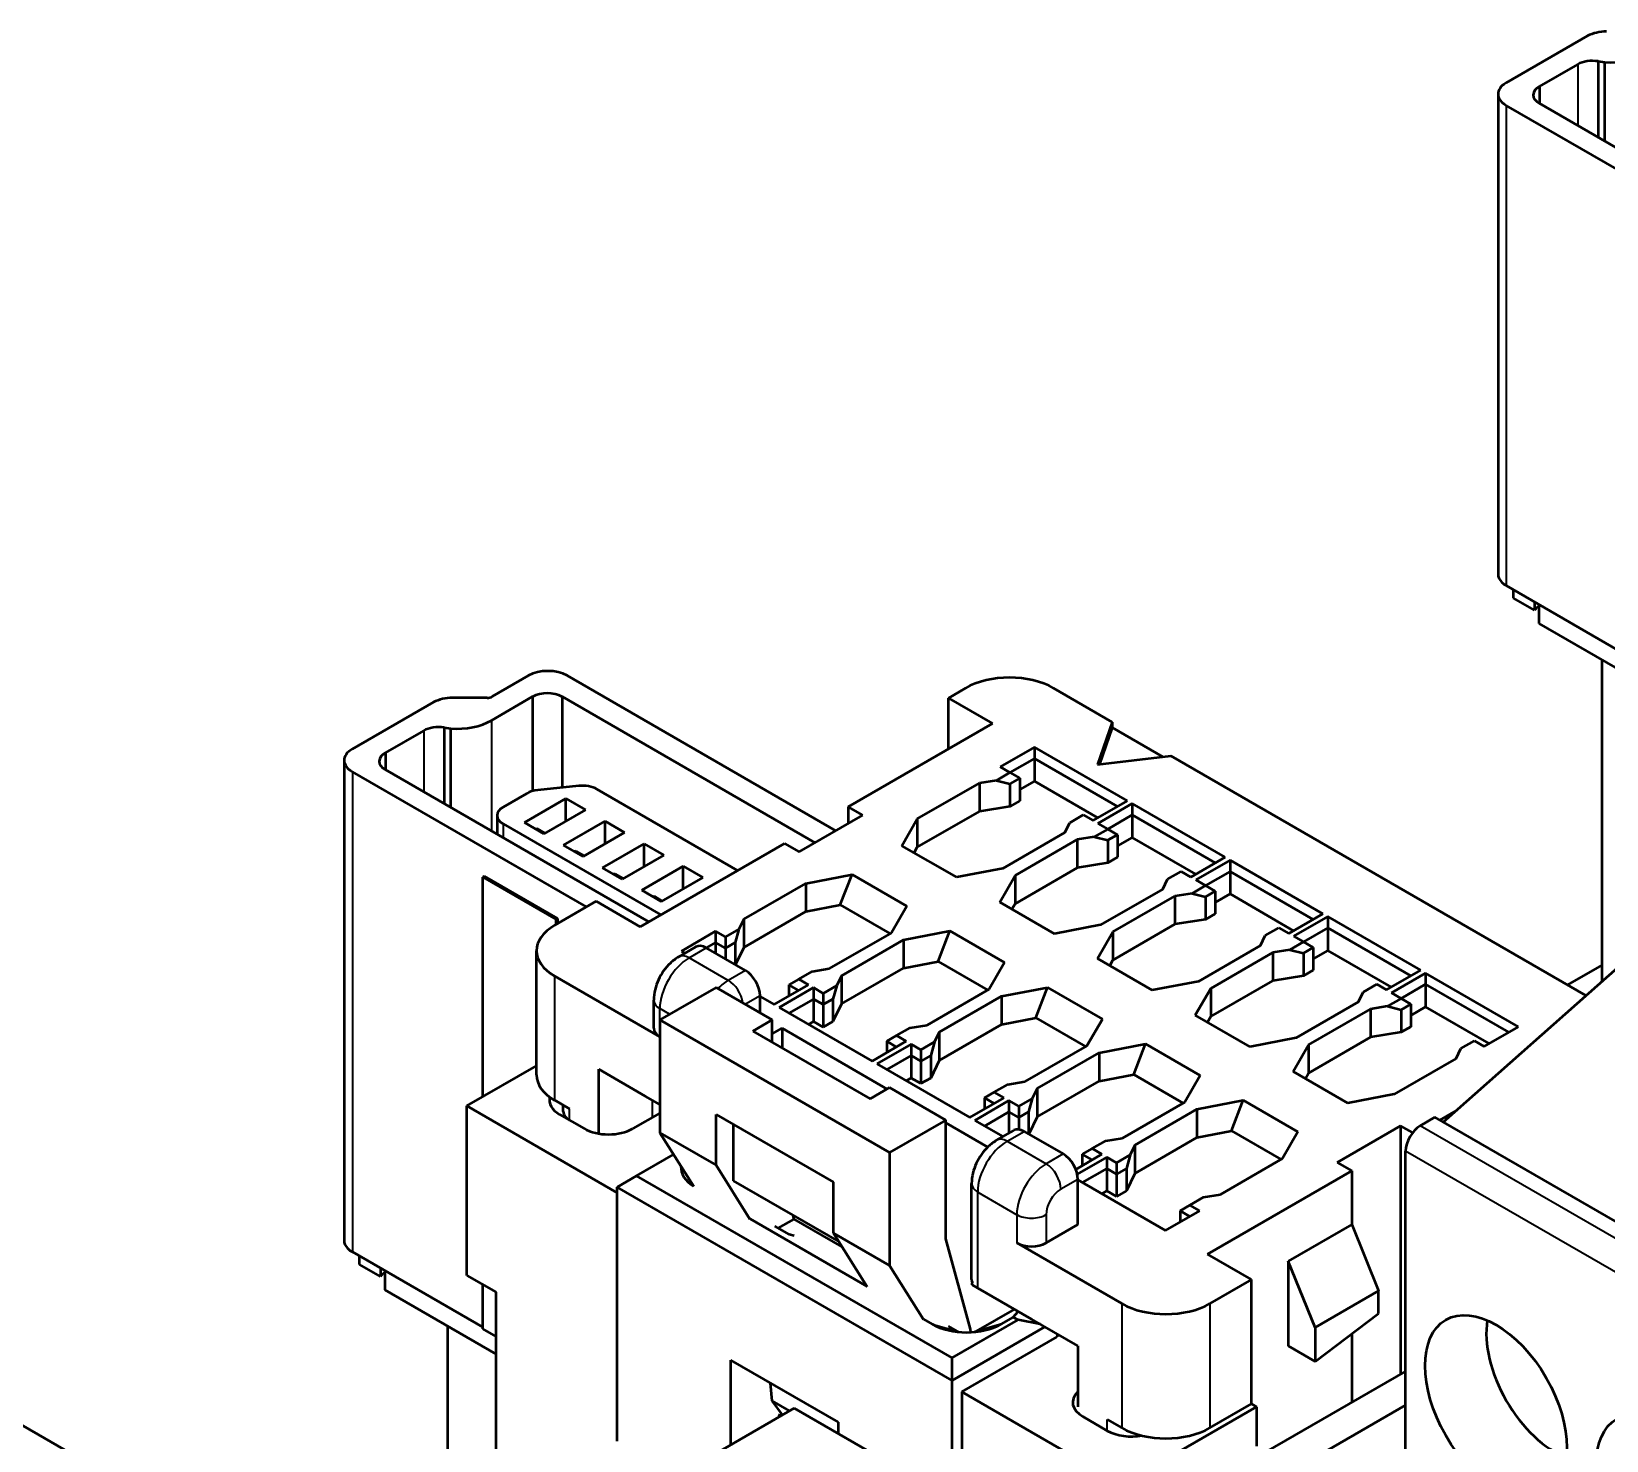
# Model space of a CAD drawing. Header units: millimetres. Extents: x 3100 to 5091, y 868 to 1900.
# Drawn here: x 4092.85 to 4115.63, y 1741.51 to 1761.89 of the extents above; entities that cross this region are included whole.
import ezdxf

# ---------------------------------------------------------------- set-up
doc = ezdxf.new("R2010")
doc.units = ezdxf.units.MM
doc.header["$LTSCALE"] = 1.8
doc.layers.add('외형선(ISO)', color=7, linetype='Continuous', lineweight=50)
doc.layers.add('좁은 외형선(ISO)', color=7, linetype='Continuous', lineweight=35)

msp = doc.modelspace()

# ---------------------------------------------------------------- linework, layer by layer
at = {"layer": '외형선(ISO)'}
for p, q in [((4114.175, 1761.143), (4115.353, 1761.823)), ((4115.506, 1761.455), (4115.506, 1760.357)), ((4115.506, 1761.455), (4115.599, 1761.444)), ((4114.66, 1761.092), (4115.211, 1761.411)), ((4115.599, 1761.444), (4115.599, 1760.303)), ((4114.66, 1761.092), (4114.66, 1760.845)), ((4114.059, 1760.981), (4114.059, 1754.039)), ((4117.565, 1758.862), (4114.178, 1760.817)), ((4118.466, 1758.648), (4114.655, 1760.848)), ((4114.178, 1753.873), (4116.066, 1752.783)), ((4114.282, 1753.693), (4114.282, 1753.813)), ((4114.587, 1753.517), (4114.282, 1753.693)), ((4114.587, 1753.637), (4114.587, 1753.517)), ((4114.647, 1753.603), (4114.647, 1753.326)), ((4114.647, 1753.326), (4116.257, 1752.397)), ((4115.557, 1752.801), (4115.557, 1748.146)), ((4100.037, 1752.572), (4099.512, 1752.269)), ((4100.599, 1752.572), (4104.483, 1750.329)), ((4106.357, 1752.391), (4106.11, 1752.248)), ((4107.63, 1752.391), (4108.478, 1751.901)), ((4097.488, 1751.509), (4098.665, 1752.189)), ((4099.441, 1752.251), (4098.939, 1752.252)), ((4099.503, 1751.924), (4100.097, 1752.268)), ((4100.097, 1752.268), (4100.097, 1750.902)), ((4100.525, 1752.268), (4100.525, 1750.954)), ((4100.525, 1752.268), (4104.183, 1750.156)), ((4106.11, 1751.513), (4106.11, 1752.248)), ((4106.11, 1752.248), (4106.746, 1751.881)), ((4108.478, 1751.901), (4108.266, 1751.289)), ((4108.478, 1751.901), (4108.478, 1751.82)), ((4097.972, 1751.458), (4098.523, 1751.776)), ((4098.818, 1751.82), (4098.818, 1750.722)), ((4098.818, 1751.82), (4098.911, 1751.809)), ((4098.911, 1751.809), (4098.911, 1750.668)), ((4104.66, 1750.676), (4106.746, 1751.881)), ((4108.478, 1751.82), (4108.296, 1751.292)), ((4109.209, 1751.398), (4108.478, 1751.82)), ((4097.972, 1751.458), (4097.972, 1751.211)), ((4107.354, 1751.538), (4106.859, 1751.252)), ((4108.698, 1750.762), (4107.354, 1751.538)), ((4107.354, 1751.538), (4107.354, 1751.375)), ((4097.372, 1751.346), (4097.372, 1744.404)), ((4101.779, 1749.013), (4097.967, 1751.213)), ((4106.859, 1751.252), (4107.001, 1751.17)), ((4107.354, 1751.375), (4107.001, 1751.17)), ((4107.354, 1751.375), (4107.354, 1751.048)), ((4108.556, 1750.681), (4107.354, 1751.375)), ((4108.266, 1751.289), (4109.327, 1751.411)), ((4109.327, 1751.411), (4115.33, 1747.945)), ((4100.877, 1749.227), (4097.491, 1751.182)), ((4100.766, 1750.978), (4100.172, 1750.917)), ((4105.661, 1750.499), (4106.559, 1751.017)), ((4106.804, 1751.057), (4106.559, 1751.017)), ((4106.559, 1751.017), (4106.559, 1750.609)), ((4107.001, 1751.17), (4106.804, 1751.057)), ((4106.804, 1751.057), (4107.001, 1751.007)), ((4107.001, 1751.17), (4107.142, 1751.089)), ((4107.142, 1751.089), (4107.001, 1751.007)), ((4107.001, 1751.007), (4107.001, 1750.681)), ((4107.142, 1751.089), (4107.142, 1750.762)), ((4107.354, 1751.048), (4107.142, 1750.925)), ((4108.273, 1750.517), (4107.354, 1751.048)), ((4100.013, 1750.868), (4099.672, 1750.671)), ((4099.979, 1750.448), (4100.58, 1750.795)), ((4100.58, 1750.468), (4100.58, 1750.795)), ((4100.58, 1750.795), (4100.863, 1750.632)), ((4103.063, 1749.754), (4101.028, 1750.929)), ((4107.142, 1750.762), (4107.001, 1750.681)), ((4108.203, 1750.476), (4108.698, 1750.762)), ((4099.585, 1750.55), (4099.585, 1750.279)), ((4100.863, 1750.632), (4100.262, 1750.285)), ((4103.953, 1750.023), (4104.872, 1750.554)), ((4104.66, 1750.676), (4104.66, 1750.431)), ((4104.872, 1750.554), (4104.66, 1750.676)), ((4105.661, 1750.091), (4106.559, 1750.609)), ((4107.001, 1750.681), (4106.559, 1750.609)), ((4107.865, 1750.445), (4108.061, 1750.558)), ((4108.061, 1750.558), (4108.203, 1750.476)), ((4108.768, 1750.721), (4108.273, 1750.436)), ((4108.768, 1750.558), (4108.415, 1750.354)), ((4110.112, 1749.946), (4108.768, 1750.721)), ((4108.768, 1750.721), (4108.768, 1750.558)), ((4108.768, 1750.558), (4108.768, 1750.231)), ((4109.97, 1749.864), (4108.768, 1750.558)), ((4099.672, 1750.429), (4101.951, 1749.113)), ((4100.262, 1750.285), (4099.979, 1750.448)), ((4100.157, 1750.362), (4100.142, 1750.353)), ((4100.157, 1750.362), (4100.276, 1750.293)), ((4100.545, 1750.121), (4101.146, 1750.468)), ((4101.428, 1750.305), (4100.827, 1749.958)), ((4101.146, 1750.142), (4101.146, 1750.468)), ((4101.146, 1750.468), (4101.428, 1750.305)), ((4105.438, 1750.113), (4105.661, 1750.499)), ((4105.661, 1750.499), (4105.661, 1750.091)), ((4107.796, 1750.303), (4106.898, 1749.784)), ((4107.796, 1750.303), (4107.865, 1750.445)), ((4108.415, 1750.354), (4108.218, 1750.241)), ((4108.273, 1750.436), (4108.415, 1750.354)), ((4108.415, 1750.354), (4108.556, 1750.272)), ((4100.827, 1749.958), (4100.545, 1750.121)), ((4101.11, 1749.795), (4101.711, 1750.142)), ((4101.655, 1748.941), (4103.741, 1750.146)), ((4101.711, 1749.815), (4101.711, 1750.142)), ((4101.711, 1750.142), (4101.994, 1749.978)), ((4103.741, 1750.146), (4103.953, 1750.023)), ((4106.23, 1749.656), (4105.438, 1750.113)), ((4105.615, 1750.011), (4105.661, 1750.091)), ((4107.075, 1749.682), (4107.973, 1750.201)), ((4108.218, 1750.241), (4107.973, 1750.201)), ((4107.973, 1750.201), (4107.973, 1749.793)), ((4108.218, 1750.241), (4108.415, 1750.191)), ((4108.556, 1750.272), (4108.415, 1750.191)), ((4108.415, 1750.191), (4108.415, 1749.864)), ((4108.556, 1750.272), (4108.556, 1749.946)), ((4108.768, 1750.231), (4108.556, 1750.109)), ((4109.688, 1749.701), (4108.768, 1750.231)), ((4100.722, 1750.035), (4100.708, 1750.027)), ((4100.722, 1750.035), (4100.842, 1749.966)), ((4101.994, 1749.978), (4101.393, 1749.631)), ((4108.415, 1749.864), (4107.973, 1749.793)), ((4108.556, 1749.946), (4108.415, 1749.864)), ((4109.617, 1749.66), (4110.112, 1749.946)), ((4110.183, 1749.905), (4109.688, 1749.619)), ((4111.526, 1749.129), (4110.183, 1749.905)), ((4110.183, 1749.905), (4110.183, 1749.742)), ((4099.399, 1749.672), (4099.378, 1749.66)), ((4099.378, 1749.66), (4100.439, 1749.048)), ((4099.378, 1746.484), (4099.378, 1749.66)), ((4099.399, 1749.672), (4100.46, 1749.06)), ((4101.393, 1749.631), (4101.11, 1749.795)), ((4101.288, 1749.708), (4101.274, 1749.7)), ((4101.288, 1749.708), (4101.407, 1749.64)), ((4101.676, 1749.468), (4102.277, 1749.815)), ((4102.56, 1749.652), (4101.959, 1749.305)), ((4102.277, 1749.489), (4102.277, 1749.815)), ((4102.277, 1749.815), (4102.56, 1749.652)), ((4104.048, 1749.568), (4104.717, 1749.697)), ((4104.547, 1749.256), (4104.717, 1749.697)), ((4104.717, 1749.697), (4105.509, 1749.239)), ((4106.898, 1749.784), (4106.23, 1749.656)), ((4106.852, 1749.297), (4107.075, 1749.682)), ((4107.075, 1749.274), (4107.973, 1749.793)), ((4107.075, 1749.682), (4107.075, 1749.274)), ((4109.21, 1749.486), (4109.279, 1749.628)), ((4109.279, 1749.628), (4109.475, 1749.742)), ((4109.475, 1749.742), (4109.617, 1749.66)), ((4109.688, 1749.619), (4109.829, 1749.537)), ((4110.183, 1749.742), (4109.829, 1749.537)), ((4110.183, 1749.742), (4110.183, 1749.415)), ((4111.385, 1749.048), (4110.183, 1749.742)), ((4101.959, 1749.305), (4101.676, 1749.468)), ((4103.15, 1749.05), (4104.048, 1749.568)), ((4104.048, 1749.568), (4104.048, 1749.16)), ((4109.21, 1749.486), (4108.312, 1748.968)), ((4108.489, 1748.866), (4109.387, 1749.384)), ((4109.633, 1749.424), (4109.387, 1749.384)), ((4109.387, 1749.384), (4109.387, 1748.976)), ((4109.829, 1749.537), (4109.633, 1749.424)), ((4109.633, 1749.424), (4109.829, 1749.374)), ((4109.829, 1749.537), (4109.97, 1749.456)), ((4109.97, 1749.456), (4109.829, 1749.374)), ((4109.97, 1749.456), (4109.97, 1749.129)), ((4110.183, 1749.415), (4109.97, 1749.292)), ((4111.102, 1748.884), (4110.183, 1749.415)), ((4101.018, 1749.309), (4100.417, 1748.962)), ((4101.018, 1749.309), (4101.655, 1748.941)), ((4101.854, 1749.382), (4101.839, 1749.374)), ((4101.854, 1749.382), (4101.973, 1749.313)), ((4103.15, 1748.641), (4104.048, 1749.16)), ((4104.048, 1749.16), (4104.547, 1749.256)), ((4104.547, 1749.256), (4105.265, 1748.841)), ((4105.509, 1749.239), (4105.286, 1748.854)), ((4107.644, 1748.839), (4106.852, 1749.297)), ((4107.029, 1749.195), (4107.075, 1749.274)), ((4109.829, 1749.374), (4109.829, 1749.048)), ((4100.439, 1749.048), (4100.46, 1749.06)), ((4100.439, 1748.974), (4100.439, 1749.048)), ((4100.46, 1749.06), (4100.46, 1748.986)), ((4103.15, 1749.05), (4103.082, 1748.908)), ((4103.15, 1749.05), (4103.15, 1748.641)), ((4108.312, 1748.968), (4107.644, 1748.839)), ((4108.489, 1748.458), (4109.387, 1748.976)), ((4109.829, 1749.048), (4109.387, 1748.976)), ((4109.97, 1749.129), (4109.829, 1749.048)), ((4111.031, 1748.843), (4111.526, 1749.129)), ((4111.597, 1749.088), (4111.102, 1748.803)), ((4112.94, 1748.313), (4111.597, 1749.088)), ((4111.597, 1749.088), (4111.597, 1748.925)), ((4102.744, 1748.876), (4102.249, 1748.59)), ((4102.744, 1748.713), (4102.609, 1748.635)), ((4102.885, 1748.794), (4102.744, 1748.876)), ((4102.744, 1748.876), (4102.744, 1748.713)), ((4102.744, 1748.713), (4102.744, 1748.558)), ((4102.885, 1748.631), (4102.744, 1748.713)), ((4103.082, 1748.908), (4102.885, 1748.794)), ((4102.885, 1748.794), (4102.885, 1748.631)), ((4103.027, 1748.713), (4102.885, 1748.631)), ((4103.082, 1748.908), (4103.027, 1748.713)), ((4103.027, 1748.713), (4103.027, 1748.394)), ((4105.286, 1748.854), (4104.388, 1748.335)), ((4104.565, 1748.233), (4105.463, 1748.752)), ((4105.463, 1748.752), (4106.131, 1748.88)), ((4105.463, 1748.752), (4105.463, 1748.343)), ((4105.961, 1748.439), (4106.131, 1748.88)), ((4106.131, 1748.88), (4106.923, 1748.423)), ((4108.266, 1748.48), (4108.489, 1748.866)), ((4108.489, 1748.866), (4108.489, 1748.458)), ((4110.625, 1748.67), (4110.693, 1748.812)), ((4110.693, 1748.812), (4110.89, 1748.925)), ((4110.89, 1748.925), (4111.031, 1748.843)), ((4111.243, 1748.721), (4111.047, 1748.608)), ((4111.102, 1748.803), (4111.243, 1748.721)), ((4111.597, 1748.925), (4111.243, 1748.721)), ((4111.243, 1748.721), (4111.385, 1748.639)), ((4111.597, 1748.925), (4111.597, 1748.598)), ((4112.799, 1748.231), (4111.597, 1748.925)), ((4100.154, 1746.798), (4100.154, 1748.594)), ((4102.212, 1748.507), (4102.459, 1748.65)), ((4102.249, 1748.59), (4102.302, 1748.559)), ((4103.175, 1748.309), (4102.609, 1748.635)), ((4102.885, 1748.631), (4102.885, 1748.476)), ((4103.15, 1748.641), (4103.03, 1748.393)), ((4109.058, 1748.023), (4108.266, 1748.48)), ((4110.625, 1748.67), (4109.727, 1748.151)), ((4109.903, 1748.049), (4110.801, 1748.568)), ((4111.047, 1748.608), (4110.801, 1748.568)), ((4110.801, 1748.568), (4110.801, 1748.16)), ((4111.047, 1748.608), (4111.243, 1748.558)), ((4111.385, 1748.639), (4111.243, 1748.558)), ((4111.243, 1748.558), (4111.243, 1748.231)), ((4111.385, 1748.639), (4111.385, 1748.313)), ((4111.597, 1748.598), (4111.385, 1748.476)), ((4112.516, 1748.068), (4111.597, 1748.598)), ((4103.946, 1748.182), (4104.142, 1748.295)), ((4104.142, 1748.295), (4104.388, 1748.335)), ((4104.565, 1747.825), (4105.463, 1748.343)), ((4105.463, 1748.343), (4105.961, 1748.439)), ((4105.961, 1748.439), (4106.679, 1748.025)), ((4106.923, 1748.423), (4106.7, 1748.037)), ((4108.443, 1748.378), (4108.489, 1748.458)), ((4111.385, 1748.313), (4111.243, 1748.231)), ((4112.445, 1748.027), (4112.94, 1748.313)), ((4113.011, 1748.272), (4112.516, 1747.986)), ((4114.355, 1747.496), (4113.011, 1748.272)), ((4113.011, 1748.272), (4113.011, 1748.109)), ((4113.267, 1746.115), (4115.832, 1748.39)), ((4115.557, 1748.386), (4115.062, 1748.1)), ((4101.938, 1747.349), (4100.417, 1748.227)), ((4102.751, 1748.064), (4101.938, 1747.594)), ((4102.751, 1748.064), (4103.564, 1747.594)), ((4103.592, 1747.815), (4104.087, 1748.1)), ((4104.158, 1748.06), (4103.663, 1747.774)), ((4103.946, 1748.182), (4103.804, 1748.1)), ((4103.804, 1748.1), (4103.804, 1747.937)), ((4103.946, 1748.019), (4103.804, 1748.1)), ((4104.087, 1748.1), (4103.946, 1748.182)), ((4104.299, 1747.978), (4104.158, 1748.06)), ((4104.158, 1748.06), (4104.158, 1747.896)), ((4104.496, 1748.091), (4104.299, 1747.978)), ((4104.496, 1748.091), (4104.441, 1747.896)), ((4104.565, 1748.233), (4104.496, 1748.091)), ((4104.565, 1748.233), (4104.565, 1747.825)), ((4106.7, 1748.037), (4105.802, 1747.519)), ((4106.877, 1747.935), (4107.545, 1748.064)), ((4107.375, 1747.623), (4107.545, 1748.064)), ((4107.545, 1748.064), (4108.337, 1747.606)), ((4109.727, 1748.151), (4109.058, 1748.023)), ((4109.681, 1747.664), (4109.903, 1748.049)), ((4109.903, 1747.641), (4110.801, 1748.16)), ((4109.903, 1748.049), (4109.903, 1747.641)), ((4111.243, 1748.231), (4110.801, 1748.16)), ((4112.107, 1747.995), (4112.304, 1748.109)), ((4112.304, 1748.109), (4112.445, 1748.027)), ((4113.011, 1748.109), (4112.657, 1747.904)), ((4114.213, 1747.415), (4113.011, 1748.109)), ((4113.011, 1748.109), (4113.011, 1747.782)), ((4101.85, 1747.472), (4101.85, 1747.88)), ((4103.387, 1747.696), (4103.387, 1747.941)), ((4103.387, 1747.933), (4103.592, 1747.815)), ((4104.158, 1747.896), (4103.804, 1747.692)), ((4104.158, 1747.896), (4104.158, 1747.57)), ((4104.299, 1747.815), (4104.158, 1747.896)), ((4104.299, 1747.978), (4104.299, 1747.815)), ((4104.441, 1747.896), (4104.299, 1747.815)), ((4104.299, 1747.815), (4104.299, 1747.488)), ((4104.441, 1747.896), (4104.441, 1747.57)), ((4104.565, 1747.825), (4104.441, 1747.57)), ((4105.979, 1747.417), (4106.877, 1747.935)), ((4106.877, 1747.935), (4106.877, 1747.527)), ((4112.039, 1747.853), (4111.141, 1747.335)), ((4112.039, 1747.853), (4112.107, 1747.995)), ((4112.461, 1747.791), (4112.216, 1747.751)), ((4112.657, 1747.904), (4112.461, 1747.791)), ((4112.461, 1747.791), (4112.657, 1747.741)), ((4112.516, 1747.986), (4112.657, 1747.904)), ((4112.657, 1747.904), (4112.799, 1747.823)), ((4112.799, 1747.823), (4112.657, 1747.741)), ((4112.799, 1747.823), (4112.799, 1747.496)), ((4101.938, 1747.594), (4105.261, 1745.675)), ((4101.938, 1747.594), (4101.938, 1745.961)), ((4103.564, 1747.594), (4103.281, 1747.431)), ((4103.564, 1747.268), (4103.564, 1747.594)), ((4103.663, 1747.774), (4105.007, 1746.998)), ((4104.158, 1747.57), (4104.087, 1747.529)), ((4104.299, 1747.488), (4104.158, 1747.57)), ((4104.441, 1747.57), (4104.299, 1747.488)), ((4106.877, 1747.527), (4107.375, 1747.623)), ((4107.375, 1747.623), (4108.093, 1747.208)), ((4108.337, 1747.606), (4108.114, 1747.221)), ((4110.472, 1747.206), (4109.681, 1747.664)), ((4109.857, 1747.562), (4109.903, 1747.641)), ((4111.317, 1747.233), (4112.216, 1747.751)), ((4112.216, 1747.751), (4112.216, 1747.343)), ((4112.657, 1747.741), (4112.657, 1747.415)), ((4113.011, 1747.782), (4112.799, 1747.659)), ((4113.93, 1747.251), (4113.011, 1747.782)), ((4103.281, 1747.431), (4104.978, 1746.451)), ((4103.564, 1747.39), (4103.705, 1747.472)), ((4105.226, 1746.594), (4103.705, 1747.472)), ((4103.705, 1747.472), (4103.705, 1747.186)), ((4105.36, 1747.366), (4105.219, 1747.284)), ((4105.36, 1747.366), (4105.557, 1747.479)), ((4105.502, 1747.284), (4105.36, 1747.366)), ((4105.557, 1747.479), (4105.802, 1747.519)), ((4105.979, 1747.417), (4105.91, 1747.275)), ((4105.979, 1747.008), (4106.877, 1747.527)), ((4105.979, 1747.417), (4105.979, 1747.008)), ((4111.141, 1747.335), (4110.472, 1747.206)), ((4111.317, 1746.825), (4112.216, 1747.343)), ((4112.657, 1747.415), (4112.216, 1747.343)), ((4112.799, 1747.496), (4112.657, 1747.415)), ((4113.86, 1747.21), (4114.355, 1747.496)), ((4105.007, 1746.998), (4105.502, 1747.284)), ((4105.572, 1747.243), (4105.077, 1746.957)), ((4105.219, 1747.284), (4105.219, 1747.121)), ((4105.36, 1747.202), (4105.219, 1747.284)), ((4105.714, 1747.161), (4105.572, 1747.243)), ((4105.572, 1747.243), (4105.572, 1747.08)), ((4105.91, 1747.275), (4105.714, 1747.161)), ((4105.714, 1747.161), (4105.714, 1746.998)), ((4105.91, 1747.275), (4105.855, 1747.08)), ((4108.114, 1747.221), (4107.216, 1746.702)), ((4107.393, 1746.6), (4108.291, 1747.119)), ((4108.291, 1747.119), (4108.959, 1747.247)), ((4108.291, 1747.119), (4108.291, 1746.71)), ((4108.79, 1746.806), (4108.959, 1747.247)), ((4108.959, 1747.247), (4109.751, 1746.79)), ((4111.095, 1746.847), (4111.317, 1747.233)), ((4111.317, 1747.233), (4111.317, 1746.825)), ((4113.453, 1747.037), (4113.522, 1747.179)), ((4113.522, 1747.179), (4113.718, 1747.292)), ((4113.718, 1747.292), (4113.86, 1747.21)), ((4099.145, 1746.349), (4100.154, 1746.932)), ((4101.054, 1745.95), (4101.054, 1746.88)), ((4101.726, 1746.492), (4101.054, 1746.88)), ((4105.077, 1746.957), (4106.421, 1746.182)), ((4105.572, 1747.08), (4105.219, 1746.876)), ((4105.572, 1747.08), (4105.572, 1746.753)), ((4105.714, 1746.998), (4105.572, 1747.08)), ((4105.855, 1747.08), (4105.714, 1746.998)), ((4105.714, 1746.998), (4105.714, 1746.672)), ((4105.855, 1747.08), (4105.855, 1746.753)), ((4105.979, 1747.008), (4105.855, 1746.753)), ((4113.453, 1747.037), (4112.555, 1746.518)), ((4105.572, 1746.753), (4105.502, 1746.712)), ((4105.714, 1746.672), (4105.572, 1746.753)), ((4105.855, 1746.753), (4105.714, 1746.672)), ((4106.774, 1746.549), (4106.971, 1746.662)), ((4106.971, 1746.662), (4107.216, 1746.702)), ((4107.393, 1746.192), (4108.291, 1746.71)), ((4108.291, 1746.71), (4108.79, 1746.806)), ((4108.79, 1746.806), (4109.507, 1746.392)), ((4109.751, 1746.79), (4109.529, 1746.404)), ((4111.887, 1746.39), (4111.095, 1746.847)), ((4111.272, 1746.745), (4111.317, 1746.825)), ((4100.417, 1746.431), (4100.63, 1746.308)), ((4101.938, 1746.369), (4101.726, 1746.492)), ((4105.261, 1746.614), (4104.978, 1746.451)), ((4105.261, 1746.614), (4106.074, 1746.145)), ((4106.421, 1746.182), (4106.916, 1746.467)), ((4106.986, 1746.427), (4106.491, 1746.141)), ((4106.774, 1746.549), (4106.633, 1746.467)), ((4106.633, 1746.467), (4106.633, 1746.304)), ((4106.774, 1746.386), (4106.633, 1746.467)), ((4106.916, 1746.467), (4106.774, 1746.549)), ((4107.128, 1746.345), (4106.986, 1746.427)), ((4106.986, 1746.427), (4106.986, 1746.263)), ((4107.324, 1746.458), (4107.128, 1746.345)), ((4107.324, 1746.458), (4107.269, 1746.263)), ((4107.393, 1746.6), (4107.324, 1746.458)), ((4107.393, 1746.6), (4107.393, 1746.192)), ((4109.705, 1746.302), (4110.374, 1746.431)), ((4110.204, 1745.99), (4110.374, 1746.431)), ((4110.374, 1746.431), (4111.165, 1745.973)), ((4112.555, 1746.518), (4111.887, 1746.39)), ((4099.145, 1743.9), (4099.145, 1746.349)), ((4101.319, 1745.094), (4099.145, 1746.349)), ((4100.488, 1746.227), (4100.842, 1746.022)), ((4100.542, 1746.267), (4100.542, 1746.359)), ((4101.938, 1746.247), (4101.549, 1746.022)), ((4102.751, 1745.492), (4102.751, 1746.227)), ((4102.751, 1746.227), (4104.448, 1745.247)), ((4106.986, 1746.263), (4106.633, 1746.059)), ((4106.986, 1746.263), (4106.986, 1745.956)), ((4107.128, 1746.182), (4106.986, 1746.263)), ((4107.128, 1746.345), (4107.128, 1746.182)), ((4107.269, 1746.263), (4107.128, 1746.182)), ((4107.269, 1746.263), (4107.269, 1745.945)), ((4109.529, 1746.404), (4108.63, 1745.886)), ((4108.807, 1745.784), (4109.705, 1746.302)), ((4109.705, 1746.302), (4109.705, 1745.894)), ((4113.457, 1746.284), (4113.216, 1746.145)), ((4102.998, 1746.084), (4102.998, 1745.267)), ((4106.074, 1746.145), (4105.261, 1745.675)), ((4106.074, 1744.43), (4106.074, 1746.145)), ((4106.679, 1745.755), (4106.074, 1746.104)), ((4106.491, 1746.141), (4106.899, 1745.906)), ((4106.808, 1745.854), (4107.056, 1745.996)), ((4107.128, 1746.182), (4107.128, 1746.009)), ((4107.206, 1745.982), (4107.771, 1745.655)), ((4107.393, 1746.192), (4107.272, 1745.943)), ((4109.705, 1745.894), (4110.204, 1745.99)), ((4110.204, 1745.99), (4110.922, 1745.575)), ((4111.165, 1745.973), (4110.943, 1745.588)), ((4112.65, 1746.063), (4111.731, 1745.533)), ((4112.65, 1746.063), (4112.65, 1742.471)), ((4112.823, 1745.964), (4112.65, 1746.063)), ((4112.933, 1746.063), (4113.145, 1746.186)), ((4123.186, 1740.389), (4113.145, 1746.186)), ((4101.938, 1745.961), (4102.751, 1745.492)), ((4101.938, 1745.961), (4102.428, 1745.183)), ((4108.189, 1745.733), (4108.385, 1745.846)), ((4108.385, 1745.846), (4108.63, 1745.886)), ((4108.807, 1745.784), (4108.739, 1745.642)), ((4108.807, 1745.375), (4109.705, 1745.894)), ((4108.807, 1745.784), (4108.807, 1745.375)), ((4101.602, 1745.339), (4102.136, 1745.647)), ((4105.261, 1745.675), (4105.261, 1744.042)), ((4107.952, 1745.433), (4108.33, 1745.651)), ((4108.401, 1745.61), (4107.974, 1745.364)), ((4108.189, 1745.733), (4108.047, 1745.651)), ((4108.047, 1745.651), (4108.047, 1745.488)), ((4108.189, 1745.569), (4108.047, 1745.651)), ((4108.33, 1745.651), (4108.189, 1745.733)), ((4108.542, 1745.528), (4108.401, 1745.61)), ((4108.401, 1745.61), (4108.401, 1745.447)), ((4108.739, 1745.642), (4108.542, 1745.528)), ((4108.542, 1745.528), (4108.542, 1745.365)), ((4108.739, 1745.642), (4108.684, 1745.447)), ((4110.943, 1745.588), (4110.045, 1745.069)), ((4111.731, 1745.533), (4111.943, 1745.41)), ((4112.721, 1740.96), (4112.721, 1745.696)), ((4101.602, 1745.339), (4101.319, 1745.175)), ((4106.163, 1742.705), (4101.602, 1745.339)), ((4102.751, 1745.492), (4103.241, 1744.713)), ((4107.983, 1744.634), (4107.983, 1745.288)), ((4108.401, 1745.447), (4108.047, 1745.243)), ((4108.542, 1745.365), (4108.401, 1745.447)), ((4108.401, 1745.447), (4108.401, 1745.12)), ((4108.684, 1745.447), (4108.542, 1745.365)), ((4108.542, 1745.365), (4108.542, 1745.039)), ((4108.684, 1745.447), (4108.684, 1745.12)), ((4108.807, 1745.375), (4108.684, 1745.12)), ((4111.943, 1745.41), (4109.857, 1744.206)), ((4111.943, 1745.41), (4111.943, 1744.634)), ((4106.163, 1742.379), (4101.319, 1745.175)), ((4101.319, 1741.501), (4101.319, 1745.175)), ((4102.998, 1745.267), (4104.529, 1744.384)), ((4104.448, 1744.512), (4104.448, 1745.247)), ((4106.446, 1743.838), (4106.446, 1745.226)), ((4107.983, 1745.279), (4109.249, 1744.549)), ((4108.401, 1745.12), (4108.33, 1745.079)), ((4108.542, 1745.039), (4108.401, 1745.12)), ((4108.684, 1745.12), (4108.542, 1745.039)), ((4109.799, 1745.029), (4110.045, 1745.069)), ((4109.249, 1744.549), (4109.744, 1744.834)), ((4109.603, 1744.916), (4109.461, 1744.834)), ((4109.603, 1744.753), (4109.461, 1744.834)), ((4109.461, 1744.834), (4109.461, 1744.671)), ((4109.603, 1744.916), (4109.799, 1745.029)), ((4109.744, 1744.834), (4109.603, 1744.916)), ((4104.935, 1743.738), (4103.244, 1744.715)), ((4103.597, 1744.613), (4103.809, 1744.49)), ((4103.65, 1744.582), (4103.879, 1744.714)), ((4103.879, 1744.714), (4103.865, 1744.767)), ((4104.572, 1744.314), (4103.879, 1744.714)), ((4107.524, 1744.369), (4107.983, 1744.634)), ((4111.943, 1744.634), (4111.024, 1744.104)), ((4111.943, 1744.634), (4112.332, 1743.675)), ((4103.88, 1744.47), (4103.809, 1744.49)), ((4104.448, 1744.512), (4104.938, 1743.734)), ((4104.448, 1744.512), (4105.261, 1744.042)), ((4106.428, 1743.124), (4106.074, 1744.43)), ((4097.491, 1744.238), (4099.378, 1743.149)), ((4097.594, 1744.058), (4097.594, 1744.178)), ((4108.62, 1743.491), (4107.1, 1744.369)), ((4110.494, 1743.838), (4109.857, 1744.206)), ((4097.899, 1743.882), (4097.594, 1744.058)), ((4097.899, 1744.002), (4097.899, 1743.882)), ((4097.959, 1743.968), (4097.959, 1743.692)), ((4105.261, 1744.042), (4105.751, 1743.264)), ((4111.024, 1744.104), (4111.024, 1742.879)), ((4111.413, 1743.144), (4111.024, 1744.104)), ((4097.959, 1743.692), (4099.569, 1742.762)), ((4099.145, 1743.9), (4099.569, 1743.655)), ((4099.378, 1743.128), (4099.378, 1743.765)), ((4106.456, 1743.761), (4106.456, 1743.793)), ((4106.456, 1743.761), (4106.534, 1743.716)), ((4106.534, 1743.716), (4107.312, 1743.267)), ((4110.494, 1743.838), (4109.893, 1743.491)), ((4110.494, 1742.042), (4110.494, 1743.838)), ((4099.569, 1739.98), (4099.569, 1743.655)), ((4112.332, 1743.675), (4111.413, 1743.144)), ((4112.332, 1743.348), (4112.332, 1743.675)), ((4105.878, 1743.194), (4105.754, 1743.266)), ((4106.163, 1742.705), (4107.117, 1743.257)), ((4107.064, 1743.41), (4106.514, 1743.092)), ((4107.047, 1743.297), (4106.868, 1743.194)), ((4107.047, 1743.297), (4107.117, 1743.379)), ((4107.047, 1743.297), (4107.117, 1743.257)), ((4107.435, 1743.195), (4107.117, 1743.257)), ((4107.983, 1742.879), (4107.312, 1743.267)), ((4111.413, 1742.654), (4112.332, 1743.348)), ((4098.869, 1743.166), (4098.869, 1738.511)), ((4099.569, 1743.018), (4099.378, 1743.128)), ((4106.108, 1743.163), (4106.231, 1743.092)), ((4106.163, 1742.379), (4107.506, 1743.154)), ((4106.304, 1742.215), (4107.683, 1743.012)), ((4106.434, 1743.077), (4106.428, 1743.124)), ((4107.683, 1743.052), (4107.683, 1743.012)), ((4111.413, 1743.144), (4111.413, 1742.654)), ((4111.943, 1743.055), (4111.943, 1742.062)), ((4107.983, 1742.879), (4107.983, 1742.001)), ((4111.024, 1742.879), (4111.413, 1742.654)), ((4102.963, 1741.45), (4102.963, 1742.675)), ((4104.519, 1741.777), (4102.963, 1742.675)), ((4106.163, 1742.379), (4106.163, 1742.705)), ((4103.563, 1742.084), (4103.538, 1742.343)), ((4106.163, 1740.664), (4106.163, 1742.379)), ((4110.706, 1741.348), (4112.721, 1742.511)), ((4114.707, 1742.499), (4114.799, 1742.339)), ((4108.62, 1740.878), (4106.304, 1742.215)), ((4106.304, 1742.215), (4106.304, 1740.583)), ((4100.152, 1739.827), (4103.882, 1741.981)), ((4103.812, 1741.94), (4103.563, 1742.084)), ((4103.712, 1741.882), (4103.563, 1742.084)), ((4103.648, 1741.888), (4103.685, 1741.867)), ((4103.882, 1741.981), (4113.923, 1736.184)), ((4108.62, 1740.878), (4110.564, 1742.001)), ((4109.893, 1741.695), (4110.494, 1742.042)), ((4110.564, 1742.001), (4110.494, 1742.042)), ((4110.564, 1742.001), (4110.564, 1741.43)), ((4111.13, 1741.103), (4112.721, 1742.022)), ((4092.639, 1741.777), (4098.643, 1738.311)), ((4104.519, 1741.613), (4104.519, 1741.777)), ((4108.054, 1741.858), (4108.408, 1741.654)), ((4108.408, 1741.817), (4108.62, 1741.695))]:
    msp.add_line(p, q, dxfattribs=at)
for centre, major_axis, ratio, start_param, end_param in [((4115.636, 1761.644), (0.42, 0), 0.577339, 1.591417, 2.30752), ((4115.425, 1761.284), (0.307, 0), 0.577339, 1.304184, 2.342493), ((4115.699, 1761.836), (0.687, 0), 0.577339, 4.565389, 5.509432), ((4114.458, 1760.981), (-0.399, 0), 0.577339, 5.500529, 7.075868), ((4114.864, 1760.969), (-0.296, 0), 0.577339, 5.474637, 7.069244), ((4114.458, 1754.039), (-0.399, 0), 0.577339, 0, 0.501485), ((4114.864, 1753.457), (-0.296, 0), 0.577339, 5.537368, 5.924459), ((4100.318, 1752.407), (0.401, 0), 0.577339, 0.792253, 2.34932), ((4106.994, 1752.024), (-0.9, 0), 0.57735, 3.926991, 5.497787), ((4098.948, 1752.009), (0.42, 0), 0.577339, 1.591417, 2.30752), ((4099.435, 1752.314), (-0.11, 0), 0.577339, 1.624021, 2.34653), ((4100.311, 1752.138), (0.31, 0), 0.577339, 0.809472, 2.332089), ((4099.012, 1752.201), (0.687, 0), 0.577339, 4.565389, 5.509432), ((4098.737, 1751.649), (0.307, 0), 0.577339, 1.304184, 2.342493), ((4097.771, 1751.346), (-0.399, 0), 0.577339, 5.500529, 7.075868), ((4098.176, 1751.334), (-0.296, 0), 0.577339, 5.474637, 7.069244), ((4100.814, 1750.807), (0.301, 0), 0.577339, 0.781105, 1.730036), ((4100.241, 1750.733), (0.327, 0), 0.577339, 1.782965, 2.342213), ((4099.882, 1750.55), (-0.297, 0), 0.577339, 5.49738, 7.068967), ((4101.054, 1748.594), (-0.9, 0), 0.57735, 5.497787, 7.068583), ((4102.609, 1748.39), (-0.15, 0.26), 0.57735, 5.497787, 6.283185), ((4103.175, 1748.064), (0.15, -0.26), 0.57735, 0.785398, 2.356194), ((4102.15, 1747.472), (-0.3, 0), 0.57735, 0, 0.785398), ((4101.054, 1746.798), (-0.9, 0), 0.57735, 0, 0.785398), ((4100.842, 1746.431), (-0.5, 0), 0.57735, 6.126157, 7.068583), ((4100.842, 1746.267), (-0.3, 0), 0.57735, 0, 0.785398), ((4101.195, 1746.227), (0.5, 0), 0.57735, 3.926991, 5.497787), ((4107.206, 1745.737), (-0.15, 0.26), 0.57735, 5.497787, 6.283185), ((4112.933, 1745.818), (-0.15, -0.26), 0.57735, 3.926991, 5.497787), ((4107.771, 1745.41), (0.15, -0.26), 0.57735, 0.785398, 2.356194), ((4102.943, 1745.46), (-0.7, 0), 0.57735, 6.244873, 7.019039), ((4097.771, 1744.404), (-0.399, 0), 0.577339, 0, 0.501485), ((4107.312, 1744.491), (-0.3, 0), 0.57735, 0.785398, 2.356194), ((4098.176, 1743.822), (-0.296, 0), 0.577339, 5.537368, 5.924459), ((4106.746, 1743.838), (-0.3, 0), 0.57735, 0, 0.261799), ((4109.256, 1743.859), (0.9, 0), 0.57735, 3.926991, 5.497787), ((4114.878, 1742.491), (-0.7, 1.212), 0.57735, 0.613952, 2.52764), ((4106.373, 1743.48), (-0.7, 0), 0.57735, 0.785398, 2.356194), ((4106.373, 1743.174), (-0.2, 0), 0.57735, 0.785398, 0.919978), ((4106.373, 1743.174), (-0.2, 0), 0.57735, 2.221614, 2.356194), ((4108.408, 1742.062), (-0.5, 0), 0.57735, 5.725586, 7.068583), ((4108.761, 1741.858), (0.5, 0), 0.57735, 3.926991, 5.014964), ((4109.256, 1742.062), (-0.9, 0), 0.57735, 0.785398, 2.356194)]:
    msp.add_ellipse(centre, major_axis=major_axis, ratio=ratio, start_param=start_param, end_param=end_param, dxfattribs=at)
for centre in [(4114.029, 1742.001), (4116.504, 1740.572)]:
    msp.add_ellipse(centre, major_axis=(-0.725, 1.256), ratio=0.57735, dxfattribs=at)
for points, knots in [([(4114.109, 1753.928), (4114.111, 1753.926), (4114.113, 1753.923), (4114.133, 1753.904), (4114.154, 1753.887), (4114.176, 1753.874), (4114.177, 1753.874), (4114.178, 1753.873), (4114.178, 1753.873)], [0.08940098, 0.08940098, 0.08940098, 0.08940098, 0.09071024, 0.09071024, 0.10020269, 0.10020269, 0.10020269, 0.10049303, 0.10049303, 0.10049303, 0.10049303]), ([(4102.212, 1748.507), (4102.166, 1748.481), (4102.126, 1748.449), (4102.053, 1748.38), (4102.021, 1748.342), (4101.964, 1748.261), (4101.939, 1748.218), (4101.897, 1748.128), (4101.88, 1748.081), (4101.857, 1747.983), (4101.85, 1747.933), (4101.85, 1747.88)], [0, 0, 0, 0, 0.314159, 0.314159, 0.628319, 0.628319, 0.942478, 0.942478, 1.256637, 1.256637, 1.570796, 1.570796, 1.570796, 1.570796]), ([(4106.808, 1745.854), (4106.762, 1745.827), (4106.722, 1745.796), (4106.649, 1745.727), (4106.617, 1745.689), (4106.56, 1745.608), (4106.535, 1745.564), (4106.493, 1745.474), (4106.477, 1745.427), (4106.453, 1745.33), (4106.446, 1745.279), (4106.446, 1745.226)], [0, 0, 0, 0, 0.314159, 0.314159, 0.628319, 0.628319, 0.942478, 0.942478, 1.256637, 1.256637, 1.570796, 1.570796, 1.570796, 1.570796]), ([(4097.421, 1744.294), (4097.423, 1744.291), (4097.425, 1744.289), (4097.445, 1744.269), (4097.466, 1744.252), (4097.489, 1744.239), (4097.489, 1744.239), (4097.49, 1744.239), (4097.491, 1744.238)], [0.08940098, 0.08940098, 0.08940098, 0.08940098, 0.09071024, 0.09071024, 0.10020269, 0.10020269, 0.10020269, 0.10049303, 0.10049303, 0.10049303, 0.10049303])]:
    msp.add_open_spline(points, degree=3, knots=knots, dxfattribs=at)
at = {"layer": '좁은 외형선(ISO)'}
for p, q in [((4115.211, 1761.411), (4115.211, 1760.527)), ((4114.178, 1760.817), (4114.178, 1753.873)), ((4099.503, 1751.924), (4099.503, 1750.327)), ((4098.523, 1751.776), (4098.523, 1750.892)), ((4097.491, 1751.182), (4097.491, 1744.238)), ((4099.672, 1750.429), (4099.672, 1750.229)), ((4102.362, 1748.492), (4102.609, 1748.635)), ((4102.928, 1748.166), (4102.362, 1748.492)), ((4103.175, 1748.309), (4102.928, 1748.166)), ((4100.417, 1746.431), (4100.417, 1748.227)), ((4103.387, 1747.941), (4103.175, 1747.819)), ((4102.079, 1747.676), (4101.938, 1747.757)), ((4101.938, 1747.594), (4101.938, 1747.757)), ((4101.832, 1746.186), (4101.832, 1746.431)), ((4100.63, 1746.145), (4100.63, 1746.308)), ((4106.958, 1745.839), (4107.206, 1745.982)), ((4122.974, 1740.266), (4112.933, 1746.063)), ((4106.958, 1745.839), (4107.524, 1745.512)), ((4107.771, 1745.655), (4107.524, 1745.512)), ((4122.762, 1739.899), (4112.721, 1745.696)), ((4107.983, 1745.288), (4107.736, 1745.145)), ((4106.534, 1745.104), (4107.1, 1744.777)), ((4106.534, 1743.716), (4106.534, 1745.104)), ((4107.1, 1744.777), (4107.1, 1744.369)), ((4107.524, 1744.777), (4107.524, 1744.369)), ((4108.62, 1743.491), (4108.62, 1741.695)), ((4109.893, 1743.491), (4109.893, 1741.695)), ((4105.878, 1743.194), (4106.231, 1743.092)), ((4106.868, 1743.194), (4106.514, 1743.092)), ((4108.408, 1741.654), (4108.408, 1741.817)), ((4108.832, 1741.573), (4108.832, 1741.604))]:
    msp.add_line(p, q, dxfattribs=at)
for centre, major_axis, start_param, end_param in [((4102.362, 1748.002), (0.3, 0.52), 0.785398, 2.356194), ((4102.362, 1748.247), (-0.15, 0.26), 5.497787, 6.283185), ((4102.928, 1747.676), (-0.3, -0.52), 3.926991, 4.287215), ((4102.928, 1747.921), (-0.15, 0.26), 4.094439, 5.497787), ((4102.15, 1747.88), (-0.3, 0), 0, 0.785398), ((4106.958, 1745.349), (0.3, 0.52), 0.785398, 2.356194), ((4106.958, 1745.594), (-0.15, 0.26), 5.497787, 6.283185), ((4107.524, 1745.022), (-0.3, -0.52), 3.926991, 5.497787), ((4107.524, 1745.267), (-0.15, 0.26), 3.926991, 5.497787), ((4106.746, 1745.226), (-0.3, 0), 0, 0.785398), ((4107.736, 1744.9), (-0.15, -0.26), 3.926991, 5.497787), ((4107.312, 1744.9), (-0.3, 0), 0.785398, 2.356195)]:
    msp.add_ellipse(centre, major_axis=major_axis, ratio=0.57735, start_param=start_param, end_param=end_param, dxfattribs=at)

doc.saveas('drawing.dxf')
